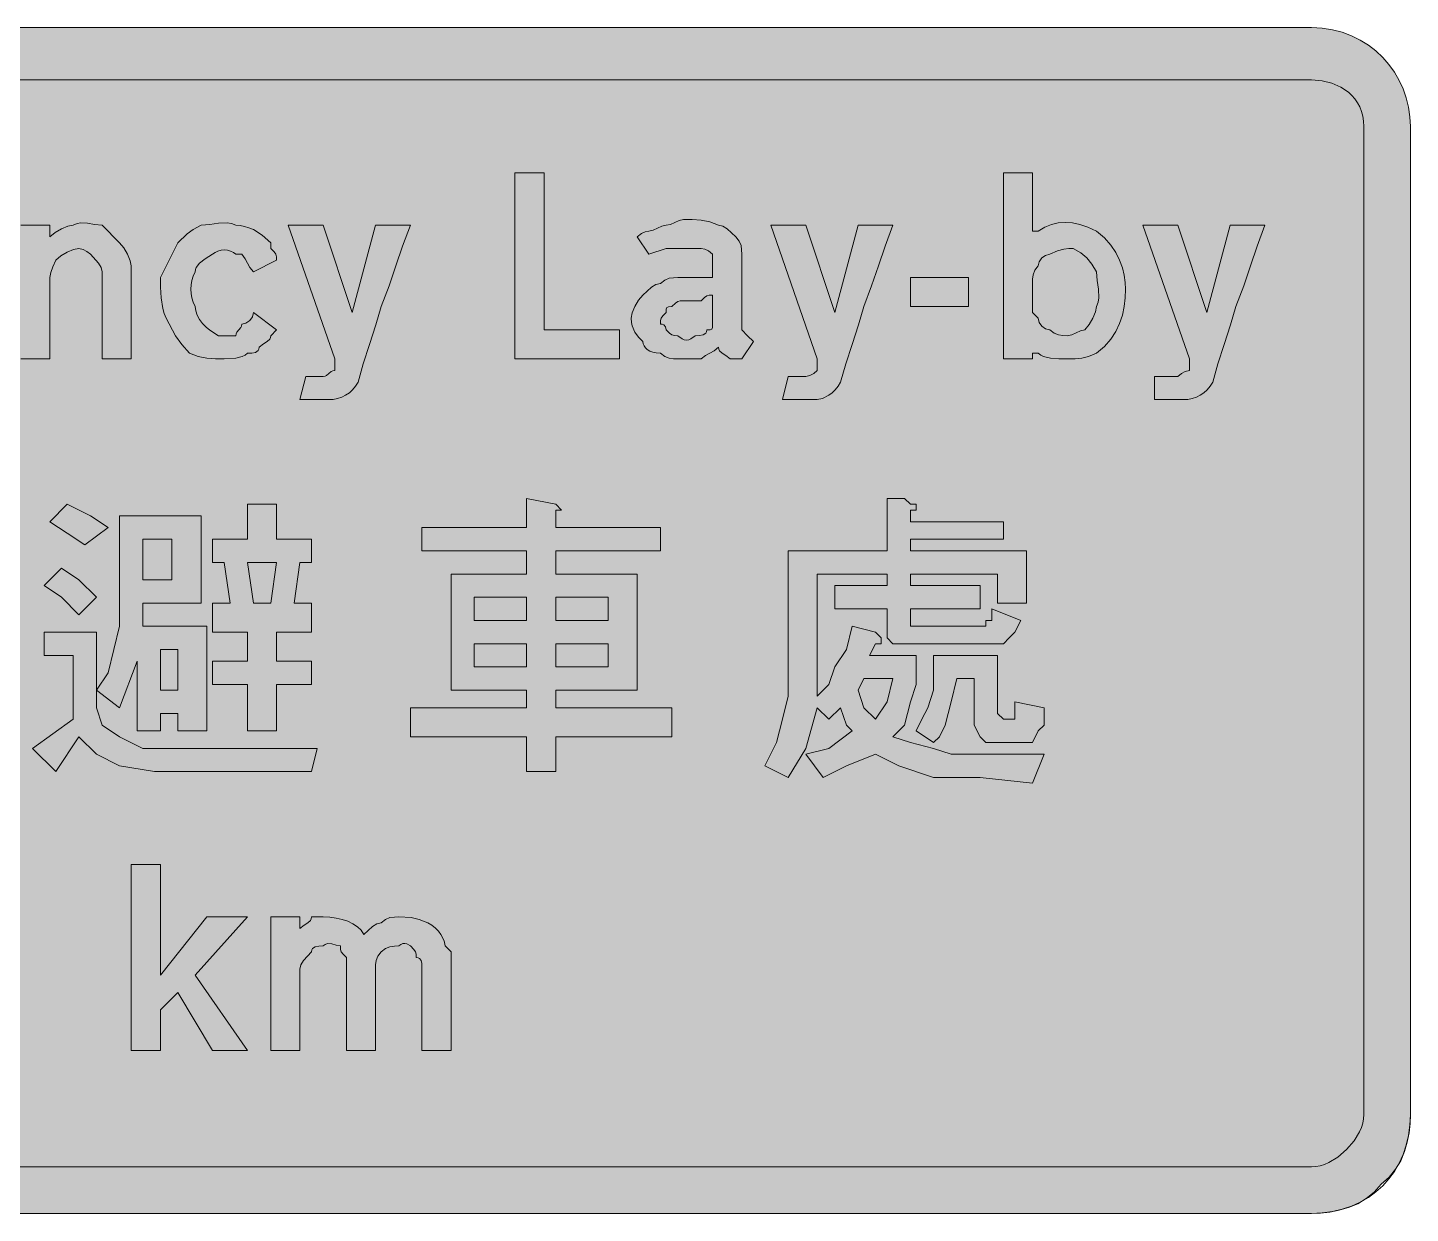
# Model space of a CAD drawing. Header units: metres. Extents: x 28 to 538, y 12 to 257.
# Drawn here: x 253 to 538.4, y 12.2 to 257 of the extents above; entities that cross this region are included whole.
import ezdxf

# ---------------------------------------------------------------- set-up
doc = ezdxf.new("R2010")
doc.units = ezdxf.units.M
for name, color, linetype, true_color in [('FILL_BLUE_0000FF', 7, 'Continuous', 0x0000ff), ('FILL_WHITE_FFFFFF', 7, 'Continuous', 0xffffff), ('STROKE_BLUE_0000FF', 7, 'Continuous', 0x0000ff)]:
    doc.layers.add(name, color=color, linetype=linetype, true_color=true_color)

msp = doc.modelspace()

# ---------------------------------------------------------------- hatches: boundary and pattern name
at = {"layer": 'FILL_BLUE_0000FF', "true_color": 0x0000ff}
h = msp.add_hatch(color=7, dxfattribs=at)
h.dxf.hatch_style = 1
h.paths.add_polyline_path([(520.14, 246.07), (522.17, 245.58), (524, 244.78), (525.6, 243.69), (526.3, 243.04), (526.91, 242.31), (527.45, 241.53), (527.91, 240.67), (528.27, 239.75), (528.53, 238.78), (528.69, 237.74), (528.75, 236.64), (528.75, 32.64), (528.69, 31.74), (528.52, 30.84), (528.24, 29.94), (527.85, 29.04), (526.73, 27.24), (525.15, 25.44), (523.35, 23.86), (521.55, 22.74), (520.65, 22.35), (519.75, 22.06), (518.85, 21.9), (517.95, 21.84), (48.75, 21.84), (47.85, 21.9), (46.95, 22.06), (46.05, 22.35), (45.15, 22.74), (43.35, 23.86), (41.55, 25.44), (39.98, 27.24), (38.85, 29.04), (38.46, 29.94), (38.18, 30.84), (38.01, 31.74), (37.95, 32.64), (37.95, 236.64), (37.97, 237.54), (38.1, 238.44), (38.46, 239.34), (39.15, 240.24), (39.36, 241.14), (39.9, 242.04), (41.55, 243.84), (42.45, 244.55), (43.35, 245.04), (44.25, 245.53), (45.15, 246.24), (48.75, 246.24), (517.95, 246.24), (520.14, 246.07)])
at = {"layer": 'FILL_WHITE_FFFFFF', "true_color": 0xffffff}
h = msp.add_hatch(color=7, dxfattribs=at)
h.dxf.hatch_style = 1
h.paths.add_polyline_path([(520.16, 256.93), (522.27, 256.61), (524.29, 256.08), (526.2, 255.37), (528, 254.48), (529.68, 253.43), (531.23, 252.23), (532.65, 250.89), (533.93, 249.42), (535.06, 247.84), (536.04, 246.16), (536.85, 244.38), (537.5, 242.53), (537.97, 240.62), (538.25, 238.65), (538.35, 236.64), (538.35, 32.64), (538.29, 30.79), (538.09, 28.87), (537.72, 26.92), (537.15, 24.99), (536.36, 23.11), (535.31, 21.33), (533.99, 19.7), (532.35, 18.24), (530.89, 16.6), (529.26, 15.28), (527.48, 14.23), (525.6, 13.44), (523.67, 12.87), (521.72, 12.5), (519.8, 12.3), (517.95, 12.24), (48.75, 12.24), (46.95, 12.26), (45.15, 12.39), (43.35, 12.75), (41.55, 13.44), (39.07, 14.36), (37.05, 15.39), (36.21, 15.98), (35.48, 16.65), (34.86, 17.39), (34.35, 18.24), (33.5, 18.75), (32.76, 19.36), (32.09, 20.1), (31.5, 20.94), (30.47, 22.96), (29.55, 25.44), (28.86, 27.24), (28.5, 29.04), (28.37, 30.84), (28.35, 32.64), (28.35, 236.64), (28.41, 238.49), (28.61, 240.41), (28.98, 242.36), (29.55, 244.29), (30.34, 246.17), (31.39, 247.95), (32.71, 249.58), (34.35, 251.04), (35.81, 252.68), (37.44, 254), (39.22, 255.05), (41.1, 255.84), (43.03, 256.41), (44.98, 256.78), (46.9, 256.98), (48.75, 257.04), (517.95, 257.04), (520.16, 256.93)])
h = msp.add_hatch(color=7, dxfattribs=at)
h.dxf.hatch_style = 1
h.paths.add_polyline_path([(353.55, 227.04), (359.55, 227.04), (359.55, 194.64), (375.15, 194.64), (375.15, 188.64), (353.55, 188.64), (353.55, 227.04)])
h = msp.add_hatch(color=7, dxfattribs=at)
h.dxf.hatch_style = 1
h.paths.add_polyline_path([(464.27, 216.39), (465.66, 216.73), (467.1, 216.84), (468.59, 216.73), (470.16, 216.39), (471.8, 215.83), (473.55, 215.04), (475.19, 213.64), (476.51, 212.15), (477.56, 210.61), (478.35, 209.04), (478.92, 207.47), (479.29, 205.93), (479.49, 204.44), (479.55, 203.04), (479.49, 201.24), (479.29, 199.46), (478.92, 197.7), (478.35, 195.99), (477.56, 194.33), (476.51, 192.75), (475.19, 191.24), (473.55, 189.84), (471.94, 189.15), (470.55, 188.79), (469.16, 188.66), (467.55, 188.64), (465.77, 188.66), (464.1, 188.79), (462.66, 189.15), (462.05, 189.44), (461.55, 189.84), (460.35, 189.84), (460.35, 188.64), (454.35, 188.64), (454.35, 227.04), (460.35, 227.04), (460.35, 215.04), (461.55, 215.04), (462.9, 215.83), (464.27, 216.39)])
h.paths.add_polyline_path([(469.35, 194.04), (470.25, 194.45), (471.15, 194.64), (472.03, 195.73), (472.8, 197.04), (473.34, 198.35), (473.55, 199.44), (473.89, 200.34), (474.06, 201.24), (474, 203.04), (473.72, 204.84), (473.55, 206.64), (472.63, 208.23), (471.6, 209.49), (470.34, 210.52), (468.75, 211.44), (467.83, 211.42), (466.8, 211.29), (465.54, 210.93), (463.95, 210.24), (463.07, 210.03), (462.3, 209.49), (461.76, 208.72), (461.55, 207.84), (460.86, 206.94), (460.5, 206.04), (460.37, 205.14), (460.35, 204.24), (460.35, 200.64), (460.35, 198.24), (461.55, 197.04), (461.76, 196.16), (462.3, 195.39), (463.07, 194.85), (463.95, 194.64), (464.85, 193.95), (465.75, 193.59), (466.65, 193.46), (467.55, 193.44), (468.45, 193.63), (469.35, 194.04)], flags=16)
h = msp.add_hatch(color=7, dxfattribs=at)
h.dxf.hatch_style = 1
h.paths.add_polyline_path([(379.63, 214.53), (380.4, 214.89), (381.15, 215.04), (382.05, 215.23), (382.95, 215.64), (383.85, 216.05), (384.75, 216.24), (385.65, 216.43), (386.55, 216.84), (387.45, 217.25), (388.35, 217.44), (390.15, 217.42), (391.95, 217.29), (393.75, 216.93), (395.55, 216.24), (396.45, 216.03), (397.35, 215.49), (399.15, 213.84), (399.84, 212.94), (400.2, 212.04), (400.33, 211.14), (400.35, 210.24), (400.35, 204.24), (400.35, 195.84), (400.35, 194.64), (401.55, 193.44), (402.75, 192.24), (400.35, 188.64), (397.95, 188.64), (397.07, 189.35), (396.3, 189.84), (395.76, 190.33), (395.6, 190.64), (395.55, 191.04), (394.65, 190.33), (393.75, 189.84), (392.85, 189.35), (391.95, 188.64), (387.15, 188.64), (386.25, 188.66), (385.35, 188.79), (384.45, 189.15), (383.55, 189.84), (382.71, 189.89), (381.98, 190.05), (381.36, 190.28), (380.85, 190.59), (380.46, 190.95), (380.18, 191.36), (380.01, 191.79), (379.95, 192.24), (379.07, 193.16), (378.3, 194.19), (377.76, 195.45), (377.6, 196.19), (377.55, 197.04), (377.76, 198.13), (378.3, 199.44), (379.07, 200.75), (379.95, 201.84), (381.75, 203.49), (382.65, 204.03), (383.55, 204.24), (384.45, 204.93), (385.35, 205.29), (386.25, 205.42), (387.15, 205.44), (390.75, 205.44), (394.35, 205.44), (394.35, 207.84), (394.35, 209.04), (394.35, 210.24), (393.47, 210.93), (392.7, 211.29), (391.95, 211.44), (387.15, 211.44), (385.95, 211.44), (384.75, 211.44), (381.15, 210.24), (378.75, 213.84), (379.63, 214.53)])
h.paths.add_polyline_path([(388.5, 192.6), (388.95, 192.54), (389.4, 192.6), (389.85, 192.76), (390.75, 193.44), (391.63, 193.46), (392.4, 193.59), (392.94, 193.95), (393.1, 194.24), (393.15, 194.64), (393.84, 194.66), (394.2, 194.79), (394.33, 195.15), (394.35, 195.84), (394.35, 197.04), (394.35, 201.84), (393.64, 201.82), (393.15, 201.69), (392.66, 201.33), (391.95, 200.64), (388.35, 200.64), (387.64, 200.62), (387.15, 200.49), (386.66, 200.13), (385.95, 199.44), (385.26, 199.42), (384.9, 199.29), (384.77, 198.93), (384.75, 198.24), (384.06, 197.53), (383.7, 197.04), (383.57, 196.55), (383.55, 195.84), (383.95, 195.79), (384.24, 195.65), (384.6, 195.24), (384.75, 194.64), (385.46, 193.95), (385.95, 193.59), (386.44, 193.46), (387.15, 193.44), (388.05, 192.76), (388.5, 192.6)], flags=16)
h = msp.add_hatch(color=7, dxfattribs=at)
h.dxf.hatch_style = 1
h.paths.add_polyline_path([(262.46, 211.23), (261.15, 210.69), (259.84, 209.92), (258.75, 209.04), (258.15, 207.69), (257.74, 206.51), (257.55, 205.44), (257.55, 188.64), (251.55, 188.64), (251.55, 216.24), (257.55, 216.24), (257.55, 213.84), (258.64, 214.72), (259.95, 215.49), (261.26, 216.03), (262.35, 216.24), (263.2, 216.58), (263.96, 216.75), (265.35, 216.69), (266.74, 216.41), (268.35, 216.24), (271.95, 212.64), (272.83, 211.55), (273.6, 210.24), (274.14, 208.93), (274.35, 207.84), (274.35, 188.64), (268.35, 188.64), (268.35, 206.64), (268.14, 207.54), (267.6, 208.44), (265.95, 210.24), (265.2, 210.84), (264.43, 211.25), (263.55, 211.44), (262.46, 211.23)])
h = msp.add_hatch(color=7, dxfattribs=at)
h.dxf.hatch_style = 1
h.paths.add_polyline_path([(295.95, 193.44), (296, 193.84), (296.14, 194.15), (296.55, 194.64), (296.96, 195.13), (297.1, 195.44), (297.15, 195.84), (298.03, 196.05), (298.8, 196.59), (299.34, 197.36), (299.55, 198.24), (304.35, 194.64), (303.15, 193.44), (303.1, 193.04), (302.94, 192.73), (302.4, 192.24), (301.63, 191.75), (300.75, 191.04), (300.7, 190.64), (300.54, 190.35), (300, 189.99), (299.23, 189.86), (298.35, 189.84), (297.85, 189.44), (297.26, 189.15), (295.95, 188.79), (293.55, 188.64), (291.75, 188.66), (289.95, 188.79), (288.15, 189.15), (286.35, 189.84), (284.76, 191.64), (283.5, 193.44), (281.55, 197.04), (281.15, 197.99), (280.86, 199.03), (280.5, 201.24), (280.37, 203.45), (280.35, 205.44), (283.95, 212.64), (285.9, 214.44), (287.16, 215.34), (288.75, 216.24), (290.55, 216.41), (292.35, 216.69), (294.15, 216.75), (295.05, 216.58), (295.95, 216.24), (296.85, 216.18), (297.75, 216.01), (298.65, 215.73), (299.55, 215.34), (301.35, 214.21), (303.15, 212.64), (303.15, 211.44), (303.84, 210.73), (304.2, 210.24), (304.33, 209.75), (304.35, 209.04), (299.55, 206.64), (298.84, 207.54), (298.35, 208.44), (297.86, 209.34), (297.15, 210.24), (295.95, 210.24), (295.45, 210.63), (294.86, 210.91), (294.22, 211.08), (293.55, 211.14), (292.88, 211.08), (292.24, 210.91), (291.65, 210.63), (291.15, 210.24), (289.58, 209.34), (288.45, 208.44), (287.78, 207.54), (287.61, 207.09), (287.55, 206.64), (287.16, 205.74), (286.88, 204.84), (286.71, 203.94), (286.65, 203.04), (286.71, 202.14), (286.88, 201.24), (287.16, 200.34), (287.55, 199.44), (287.66, 198.54), (287.96, 197.66), (288.44, 196.8), (289.05, 195.99), (289.78, 195.23), (290.59, 194.55), (292.35, 193.44), (295.95, 193.44)])
h = msp.add_hatch(color=7, dxfattribs=at)
h.dxf.hatch_style = 1
h.paths.add_polyline_path([(316.35, 188.64), (306.75, 216.24), (313.95, 216.24), (319.95, 198.24), (324.75, 216.24), (331.95, 216.24), (330.34, 211.93), (328.95, 207.84), (327.56, 203.75), (325.95, 199.44), (324.86, 195.65), (323.55, 191.64), (322.24, 187.63), (321.15, 183.84), (320.65, 183), (320.04, 182.26), (319.36, 181.65), (318.6, 181.14), (317.79, 180.75), (316.93, 180.46), (316.05, 180.3), (315.15, 180.24), (312.75, 180.24), (309.15, 180.24), (310.35, 185.04), (313.95, 185.04), (314.35, 185.09), (314.66, 185.23), (315.15, 185.64), (315.64, 186.05), (315.95, 186.19), (316.35, 186.24), (316.35, 188.64)])
h = msp.add_hatch(color=7, dxfattribs=at)
h.dxf.hatch_style = 1
h.paths.add_polyline_path([(415.95, 188.64), (406.35, 216.24), (413.55, 216.24), (419.55, 198.24), (424.35, 216.24), (431.55, 216.24), (429.94, 211.93), (428.55, 207.84), (427.16, 203.75), (425.55, 199.44), (424.46, 195.65), (423.15, 191.64), (421.84, 187.63), (420.75, 183.84), (420.25, 183), (419.66, 182.26), (419.02, 181.65), (418.35, 181.14), (417.04, 180.46), (415.95, 180.24), (412.35, 180.24), (408.75, 180.24), (409.95, 185.04), (413.55, 185.04), (414.43, 185.23), (415.2, 185.64), (415.95, 186.24), (415.95, 188.64)])
h = msp.add_hatch(color=7, dxfattribs=at)
h.dxf.hatch_style = 1
h.paths.add_polyline_path([(492.75, 188.64), (483.15, 216.24), (490.35, 216.24), (496.35, 198.24), (501.15, 216.24), (508.35, 216.24), (506.74, 211.93), (505.35, 207.84), (503.96, 203.75), (502.35, 199.44), (501.26, 195.65), (499.95, 191.64), (498.64, 187.63), (497.55, 183.84), (497.05, 183), (496.44, 182.26), (495.76, 181.65), (495, 181.14), (494.19, 180.75), (493.33, 180.46), (492.45, 180.3), (491.55, 180.24), (489.15, 180.24), (485.55, 180.24), (485.55, 185.04), (490.35, 185.04), (491.1, 185.64), (491.87, 186.05), (492.75, 186.24), (492.75, 188.64)])
h = msp.add_hatch(color=7, dxfattribs=at)
h.dxf.hatch_style = 1
h.paths.add_polyline_path([(447.15, 205.44), (447.15, 199.44), (435.15, 199.44), (435.15, 205.44), (447.15, 205.44)])
h = msp.add_hatch(color=7, dxfattribs=at)
h.dxf.hatch_style = 1
h.paths.add_polyline_path([(361.95, 157.44), (361.95, 156.24), (361.95, 153.84), (383.55, 153.84), (383.55, 149.04), (361.95, 149.04), (361.95, 144.24), (378.75, 144.24), (378.75, 120.24), (361.95, 120.24), (361.95, 116.64), (385.95, 116.64), (385.95, 110.64), (361.95, 110.64), (361.95, 103.44), (355.95, 103.44), (355.95, 110.64), (331.95, 110.64), (331.95, 116.64), (355.95, 116.64), (355.95, 120.24), (340.35, 120.24), (340.35, 144.24), (355.95, 144.24), (355.95, 149.04), (334.35, 149.04), (334.35, 153.84), (355.95, 153.84), (355.95, 159.84), (361.95, 158.64), (363.15, 157.44), (361.95, 157.44)])
h.paths.add_polyline_path([(355.95, 134.64), (355.95, 139.44), (345.15, 139.44), (345.15, 134.64), (355.95, 134.64)], flags=16)
h.paths.add_polyline_path([(345.15, 125.04), (355.95, 125.04), (355.95, 129.84), (345.15, 129.84), (345.15, 125.04)], flags=16)
h.paths.add_polyline_path([(361.95, 139.44), (361.95, 134.64), (372.75, 134.64), (372.75, 139.44), (361.95, 139.44)], flags=16)
h.paths.add_polyline_path([(372.75, 129.84), (361.95, 129.84), (361.95, 125.04), (372.75, 125.04), (372.75, 129.84)], flags=16)
h = msp.add_hatch(color=7, dxfattribs=at)
h.dxf.hatch_style = 1
h.paths.add_polyline_path([(433.95, 159.84), (435.15, 158.64), (436.35, 158.64), (436.35, 157.44), (435.15, 157.44), (435.15, 155.04), (454.35, 155.04), (454.35, 151.44), (435.15, 151.44), (435.15, 149.04), (459.15, 149.04), (459.15, 138.24), (453.15, 138.24), (453.15, 144.24), (435.15, 144.24), (435.15, 141.84), (449.55, 141.84), (449.55, 137.04), (435.15, 137.04), (435.15, 135.84), (435.15, 133.44), (437.55, 133.44), (448.35, 133.44), (450.75, 133.44), (450.75, 134.64), (451.95, 134.64), (451.95, 137.04), (457.95, 134.64), (456.75, 132.24), (455.55, 131.04), (454.35, 129.84), (451.95, 129.84), (433.95, 129.84), (431.55, 129.84), (430.35, 131.04), (430.35, 132.24), (430.35, 133.44), (430.35, 137.04), (419.55, 137.04), (419.55, 141.84), (430.35, 141.84), (430.35, 144.24), (415.95, 144.24), (415.95, 126.24), (415.95, 119.04), (418.35, 121.44), (419.55, 125.04), (421.95, 128.64), (423.15, 133.44), (427.95, 132.24), (429.15, 131.04), (429.15, 129.84), (427.95, 129.84), (426.75, 127.44), (436.35, 127.44), (436.35, 121.44), (435.15, 117.84), (433.95, 113.04), (431.55, 110.64), (435.15, 109.44), (439.95, 108.24), (443.55, 107.04), (448.35, 107.04), (462.75, 107.04), (460.35, 101.04), (449.55, 102.24), (439.95, 102.24), (432.75, 104.64), (427.95, 107.04), (421.95, 104.64), (417.15, 102.24), (413.55, 107.04), (418.35, 108.24), (423.15, 111.84), (421.95, 113.04), (420.75, 116.64), (418.35, 114.24), (415.95, 116.64), (413.55, 108.24), (409.95, 102.24), (405.15, 104.64), (407.55, 109.44), (408.75, 114.24), (409.95, 119.04), (409.95, 123.84), (409.95, 149.04), (430.35, 149.04), (430.35, 159.84), (433.95, 159.84)])
h.paths.add_polyline_path([(425.55, 116.64), (427.95, 114.24), (430.35, 117.84), (431.55, 122.64), (425.55, 122.64), (424.35, 120.24), (425.55, 116.64)], flags=16)
h = msp.add_hatch(color=7, dxfattribs=at)
h.dxf.hatch_style = 1
h.paths.add_polyline_path([(265.95, 156.24), (269.55, 153.84), (264.75, 150.24), (261.15, 152.64), (257.55, 155.04), (261.15, 158.64), (265.95, 156.24)])
h = msp.add_hatch(color=7, dxfattribs=at)
h.dxf.hatch_style = 1
h.paths.add_polyline_path([(304.35, 158.64), (304.35, 157.44), (304.35, 156.24), (304.35, 151.44), (311.55, 151.44), (311.55, 146.64), (309.15, 146.64), (307.95, 138.24), (311.55, 138.24), (311.55, 132.24), (304.35, 132.24), (304.35, 126.24), (311.55, 126.24), (311.55, 121.44), (304.35, 121.44), (304.35, 111.84), (298.35, 111.84), (298.35, 121.44), (291.15, 121.44), (291.15, 126.24), (298.35, 126.24), (298.35, 132.24), (291.15, 132.24), (291.15, 138.24), (294.75, 138.24), (293.55, 146.64), (291.15, 146.64), (291.15, 151.44), (298.35, 151.44), (298.35, 158.64), (303.15, 158.64), (304.35, 158.64)])
h.paths.add_polyline_path([(304.35, 146.64), (298.35, 146.64), (299.55, 138.24), (303.15, 138.24), (304.35, 146.64)], flags=16)
h = msp.add_hatch(color=7, dxfattribs=at)
h.dxf.hatch_style = 1
h.paths.add_polyline_path([(276.75, 133.44), (289.95, 133.44), (289.95, 111.84), (283.95, 111.84), (283.95, 115.44), (280.35, 115.44), (280.35, 111.84), (275.55, 111.84), (275.55, 126.24), (271.95, 116.64), (267.15, 120.24), (269.55, 123.84), (270.75, 128.64), (271.95, 133.44), (271.95, 139.44), (271.95, 156.24), (288.75, 156.24), (288.75, 138.24), (276.75, 138.24), (276.75, 133.44)])
h.paths.add_polyline_path([(280.35, 128.64), (280.35, 120.24), (283.95, 120.24), (283.95, 128.64), (280.35, 128.64)], flags=16)
h.paths.add_polyline_path([(282.75, 151.44), (276.75, 151.44), (276.75, 143.04), (282.75, 143.04), (282.75, 151.44)], flags=16)
h = msp.add_hatch(color=7, dxfattribs=at)
h.dxf.hatch_style = 1
h.paths.add_polyline_path([(263.55, 143.04), (267.15, 139.44), (263.55, 135.84), (259.95, 139.44), (256.35, 141.84), (259.95, 145.44), (263.55, 143.04)])
h = msp.add_hatch(color=7, dxfattribs=at)
h.dxf.hatch_style = 1
h.paths.add_polyline_path([(267.15, 132.24), (267.15, 116.64), (268.35, 113.04), (271.95, 110.64), (276.75, 108.24), (282.75, 108.24), (312.75, 108.24), (311.55, 103.44), (287.55, 103.44), (279.15, 103.44), (271.95, 104.64), (267.15, 107.04), (263.55, 110.64), (258.75, 103.44), (253.95, 108.24), (262.35, 114.24), (262.35, 127.44), (256.35, 127.44), (256.35, 132.24), (267.15, 132.24)])
h = msp.add_hatch(color=7, dxfattribs=at)
h.dxf.hatch_style = 1
h.paths.add_polyline_path([(453.15, 127.44), (453.15, 116.64), (453.15, 115.44), (454.35, 114.24), (455.55, 114.24), (456.75, 114.24), (456.75, 117.84), (462.75, 116.64), (462.75, 113.04), (461.55, 111.84), (460.35, 109.44), (457.95, 109.44), (453.15, 109.44), (450.75, 109.44), (449.55, 110.64), (448.35, 113.04), (448.35, 114.24), (448.35, 122.64), (444.75, 122.64), (443.55, 117.84), (442.35, 113.04), (441.15, 110.64), (439.95, 109.44), (436.35, 111.84), (437.55, 114.24), (438.75, 116.64), (439.95, 120.24), (439.95, 123.84), (439.95, 127.44), (453.15, 127.44)])
h = msp.add_hatch(color=7, dxfattribs=at)
h.dxf.hatch_style = 1
h.paths.add_polyline_path([(289.95, 73.44), (298.35, 73.44), (287.55, 61.44), (298.35, 45.84), (291.15, 45.84), (283.95, 57.84), (280.35, 54.24), (280.35, 45.84), (274.35, 45.84), (274.35, 84.24), (280.35, 84.24), (280.35, 61.44), (289.95, 73.44)])
h = msp.add_hatch(color=7, dxfattribs=at)
h.dxf.hatch_style = 1
h.paths.add_polyline_path([(309.15, 71.04), (310.03, 71.75), (310.8, 72.24), (311.34, 72.73), (311.5, 73.04), (311.55, 73.44), (313.95, 73.44), (315.3, 73.38), (316.61, 73.21), (317.87, 72.93), (319.05, 72.54), (320.11, 72.03), (321.04, 71.41), (321.79, 70.68), (322.35, 69.84), (324.15, 71.49), (325.05, 72.03), (325.95, 72.24), (326.85, 72.93), (327.75, 73.29), (328.65, 73.42), (329.55, 73.44), (332.1, 73.29), (333.77, 72.93), (335.55, 72.24), (336.39, 71.74), (337.13, 71.15), (337.74, 70.51), (338.25, 69.84), (338.93, 68.53), (339.15, 67.44), (340.35, 66.24), (340.35, 65.04), (340.35, 45.84), (334.35, 45.84), (334.35, 63.84), (334.2, 64.44), (333.84, 64.85), (333.55, 64.99), (333.15, 65.04), (333.13, 65.75), (333, 66.24), (332.64, 66.73), (331.95, 67.44), (331.2, 67.89), (330.84, 67.97), (330.43, 67.95), (330, 67.78), (329.55, 67.44), (328.65, 67.42), (327.75, 67.29), (326.85, 66.93), (325.95, 66.24), (325.26, 65.34), (324.9, 64.44), (324.77, 63.54), (324.75, 62.64), (324.75, 45.84), (318.75, 45.84), (318.75, 63.84), (318.75, 65.04), (318.06, 65.75), (317.7, 66.24), (317.57, 66.73), (317.55, 67.44), (316.65, 67.61), (315.75, 67.89), (314.85, 67.95), (314.4, 67.78), (313.95, 67.44), (313.07, 67.42), (312.3, 67.29), (311.76, 66.93), (311.6, 66.64), (311.55, 66.24), (309.9, 64.44), (309.36, 63.54), (309.15, 62.64), (309.15, 45.84), (303.15, 45.84), (303.15, 73.44), (309.15, 73.44), (309.15, 71.04)])

# ---------------------------------------------------------------- linework, layer by layer
at = {"layer": 'FILL_BLUE_0000FF', "lineweight": 0, "true_color": 0x0000ff}
msp.add_lwpolyline([(48.75, 246.24), (517.95, 246.24), (520.14, 246.07), (522.17, 245.58), (524, 244.78), (525.6, 243.69), (526.3, 243.04), (526.91, 242.31), (527.45, 241.53), (527.91, 240.67), (528.27, 239.75), (528.53, 238.78), (528.69, 237.74), (528.75, 236.64), (528.75, 32.64), (528.69, 31.74), (528.52, 30.84), (528.24, 29.94), (527.85, 29.04), (526.73, 27.24), (525.15, 25.44), (523.35, 23.86), (521.55, 22.74), (520.65, 22.35), (519.75, 22.06), (518.85, 21.9), (517.95, 21.84), (48.75, 21.84)], dxfattribs=at)
at = {"layer": 'FILL_WHITE_FFFFFF', "lineweight": 0, "true_color": 0xffffff}
for points in [[(48.75, 257.04), (517.95, 257.04), (520.16, 256.93), (522.27, 256.61), (524.29, 256.08), (526.2, 255.37), (528, 254.48), (529.68, 253.43), (531.23, 252.23), (532.65, 250.89), (533.93, 249.42), (535.06, 247.84), (536.04, 246.16), (536.85, 244.38), (537.5, 242.53), (537.97, 240.62), (538.25, 238.65), (538.35, 236.64), (538.35, 32.64), (538.29, 30.79), (538.09, 28.87), (537.72, 26.92), (537.15, 24.99), (536.36, 23.11), (535.31, 21.33), (533.99, 19.7), (532.35, 18.24), (530.89, 16.6), (529.26, 15.28), (527.48, 14.23), (525.6, 13.44), (523.67, 12.87), (521.72, 12.5), (519.8, 12.3), (517.95, 12.24), (48.75, 12.24)], [(251.55, 216.24), (257.55, 216.24), (257.55, 213.84), (258.64, 214.72), (259.95, 215.49), (261.26, 216.03), (262.35, 216.24), (263.2, 216.58), (263.96, 216.75), (265.35, 216.69), (266.74, 216.41), (268.35, 216.24), (271.95, 212.64), (272.83, 211.55), (273.6, 210.24), (274.14, 208.93), (274.35, 207.84), (274.35, 188.64), (268.35, 188.64), (268.35, 206.64), (268.14, 207.54), (267.6, 208.44), (265.95, 210.24), (265.2, 210.84), (264.43, 211.25), (263.55, 211.44), (262.46, 211.23), (261.15, 210.69), (259.84, 209.92), (258.75, 209.04), (258.15, 207.69), (257.74, 206.51), (257.55, 205.44), (257.55, 188.64), (251.55, 188.64)]]:
    msp.add_lwpolyline(points, dxfattribs=at)
for points in [[(353.55, 227.04), (359.55, 227.04), (359.55, 194.64), (375.15, 194.64), (375.15, 188.64), (353.55, 188.64)], [(464.27, 216.39), (465.66, 216.73), (467.1, 216.84), (468.59, 216.73), (470.16, 216.39), (471.8, 215.83), (473.55, 215.04), (475.19, 213.64), (476.51, 212.15), (477.56, 210.61), (478.35, 209.04), (478.92, 207.47), (479.29, 205.93), (479.49, 204.44), (479.55, 203.04), (479.49, 201.24), (479.29, 199.46), (478.92, 197.7), (478.35, 195.99), (477.56, 194.33), (476.51, 192.75), (475.19, 191.24), (473.55, 189.84), (471.94, 189.15), (470.55, 188.79), (469.16, 188.66), (467.55, 188.64), (465.77, 188.66), (464.1, 188.79), (462.66, 189.15), (462.05, 189.44), (461.55, 189.84), (460.35, 189.84), (460.35, 188.64), (454.35, 188.64), (454.35, 227.04), (460.35, 227.04), (460.35, 215.04), (461.55, 215.04), (462.9, 215.83)], [(379.63, 214.53), (380.4, 214.89), (381.15, 215.04), (382.05, 215.23), (382.95, 215.64), (383.85, 216.05), (384.75, 216.24), (385.65, 216.43), (386.55, 216.84), (387.45, 217.25), (388.35, 217.44), (390.15, 217.42), (391.95, 217.29), (393.75, 216.93), (395.55, 216.24), (396.45, 216.03), (397.35, 215.49), (399.15, 213.84), (399.84, 212.94), (400.2, 212.04), (400.33, 211.14), (400.35, 210.24), (400.35, 204.24), (400.35, 195.84), (400.35, 194.64), (401.55, 193.44), (402.75, 192.24), (400.35, 188.64), (397.95, 188.64), (397.07, 189.35), (396.3, 189.84), (395.76, 190.33), (395.6, 190.64), (395.55, 191.04), (394.65, 190.33), (393.75, 189.84), (392.85, 189.35), (391.95, 188.64), (387.15, 188.64), (386.25, 188.66), (385.35, 188.79), (384.45, 189.15), (383.55, 189.84), (382.71, 189.89), (381.98, 190.05), (381.36, 190.28), (380.85, 190.59), (380.46, 190.95), (380.18, 191.36), (380.01, 191.79), (379.95, 192.24), (379.07, 193.16), (378.3, 194.19), (377.76, 195.45), (377.6, 196.19), (377.55, 197.04), (377.76, 198.13), (378.3, 199.44), (379.07, 200.75), (379.95, 201.84), (381.75, 203.49), (382.65, 204.03), (383.55, 204.24), (384.45, 204.93), (385.35, 205.29), (386.25, 205.42), (387.15, 205.44), (390.75, 205.44), (394.35, 205.44), (394.35, 207.84), (394.35, 209.04), (394.35, 210.24), (393.47, 210.93), (392.7, 211.29), (391.95, 211.44), (387.15, 211.44), (385.95, 211.44), (384.75, 211.44), (381.15, 210.24), (378.75, 213.84)], [(295.95, 193.44), (296, 193.84), (296.14, 194.15), (296.55, 194.64), (296.96, 195.13), (297.1, 195.44), (297.15, 195.84), (298.03, 196.05), (298.8, 196.59), (299.34, 197.36), (299.55, 198.24), (304.35, 194.64), (303.15, 193.44), (303.1, 193.04), (302.94, 192.73), (302.4, 192.24), (301.63, 191.75), (300.75, 191.04), (300.7, 190.64), (300.54, 190.35), (300, 189.99), (299.23, 189.86), (298.35, 189.84), (297.85, 189.44), (297.26, 189.15), (295.95, 188.79), (293.55, 188.64), (291.75, 188.66), (289.95, 188.79), (288.15, 189.15), (286.35, 189.84), (284.76, 191.64), (283.5, 193.44), (281.55, 197.04), (281.15, 197.99), (280.86, 199.03), (280.5, 201.24), (280.37, 203.45), (280.35, 205.44), (283.95, 212.64), (285.9, 214.44), (287.16, 215.34), (288.75, 216.24), (290.55, 216.41), (292.35, 216.69), (294.15, 216.75), (295.05, 216.58), (295.95, 216.24), (296.85, 216.18), (297.75, 216.01), (298.65, 215.73), (299.55, 215.34), (301.35, 214.21), (303.15, 212.64), (303.15, 211.44), (303.84, 210.73), (304.2, 210.24), (304.33, 209.75), (304.35, 209.04), (299.55, 206.64), (298.84, 207.54), (298.35, 208.44), (297.86, 209.34), (297.15, 210.24), (295.95, 210.24), (295.45, 210.63), (294.86, 210.91), (294.22, 211.08), (293.55, 211.14), (292.88, 211.08), (292.24, 210.91), (291.65, 210.63), (291.15, 210.24), (289.58, 209.34), (288.45, 208.44), (287.78, 207.54), (287.61, 207.09), (287.55, 206.64), (287.16, 205.74), (286.88, 204.84), (286.71, 203.94), (286.65, 203.04), (286.71, 202.14), (286.88, 201.24), (287.16, 200.34), (287.55, 199.44), (287.66, 198.54), (287.96, 197.66), (288.44, 196.8), (289.05, 195.99), (289.78, 195.23), (290.59, 194.55), (292.35, 193.44)], [(316.35, 188.64), (306.75, 216.24), (313.95, 216.24), (319.95, 198.24), (324.75, 216.24), (331.95, 216.24), (330.34, 211.93), (328.95, 207.84), (327.56, 203.75), (325.95, 199.44), (324.86, 195.65), (323.55, 191.64), (322.24, 187.63), (321.15, 183.84), (320.65, 183), (320.04, 182.26), (319.36, 181.65), (318.6, 181.14), (317.79, 180.75), (316.93, 180.46), (316.05, 180.3), (315.15, 180.24), (312.75, 180.24), (309.15, 180.24), (310.35, 185.04), (313.95, 185.04), (314.35, 185.09), (314.66, 185.23), (315.15, 185.64), (315.64, 186.05), (315.95, 186.19), (316.35, 186.24)], [(415.95, 188.64), (406.35, 216.24), (413.55, 216.24), (419.55, 198.24), (424.35, 216.24), (431.55, 216.24), (429.94, 211.93), (428.55, 207.84), (427.16, 203.75), (425.55, 199.44), (424.46, 195.65), (423.15, 191.64), (421.84, 187.63), (420.75, 183.84), (420.25, 183), (419.66, 182.26), (419.02, 181.65), (418.35, 181.14), (417.04, 180.46), (415.95, 180.24), (412.35, 180.24), (408.75, 180.24), (409.95, 185.04), (413.55, 185.04), (414.43, 185.23), (415.2, 185.64), (415.95, 186.24)], [(492.75, 188.64), (483.15, 216.24), (490.35, 216.24), (496.35, 198.24), (501.15, 216.24), (508.35, 216.24), (506.74, 211.93), (505.35, 207.84), (503.96, 203.75), (502.35, 199.44), (501.26, 195.65), (499.95, 191.64), (498.64, 187.63), (497.55, 183.84), (497.05, 183), (496.44, 182.26), (495.76, 181.65), (495, 181.14), (494.19, 180.75), (493.33, 180.46), (492.45, 180.3), (491.55, 180.24), (489.15, 180.24), (485.55, 180.24), (485.55, 185.04), (490.35, 185.04), (491.1, 185.64), (491.87, 186.05), (492.75, 186.24)], [(469.35, 194.04), (470.25, 194.45), (471.15, 194.64), (472.03, 195.73), (472.8, 197.04), (473.34, 198.35), (473.55, 199.44), (473.89, 200.34), (474.06, 201.24), (474, 203.04), (473.72, 204.84), (473.55, 206.64), (472.63, 208.23), (471.6, 209.49), (470.34, 210.52), (468.75, 211.44), (467.83, 211.42), (466.8, 211.29), (465.54, 210.93), (463.95, 210.24), (463.07, 210.03), (462.3, 209.49), (461.76, 208.72), (461.55, 207.84), (460.86, 206.94), (460.5, 206.04), (460.37, 205.14), (460.35, 204.24), (460.35, 200.64), (460.35, 198.24), (461.55, 197.04), (461.76, 196.16), (462.3, 195.39), (463.07, 194.85), (463.95, 194.64), (464.85, 193.95), (465.75, 193.59), (466.65, 193.46), (467.55, 193.44), (468.45, 193.63)], [(447.15, 205.44), (447.15, 199.44), (435.15, 199.44), (435.15, 205.44)], [(388.5, 192.6), (388.95, 192.54), (389.4, 192.6), (389.85, 192.76), (390.75, 193.44), (391.63, 193.46), (392.4, 193.59), (392.94, 193.95), (393.1, 194.24), (393.15, 194.64), (393.84, 194.66), (394.2, 194.79), (394.33, 195.15), (394.35, 195.84), (394.35, 197.04), (394.35, 201.84), (393.64, 201.82), (393.15, 201.69), (392.66, 201.33), (391.95, 200.64), (388.35, 200.64), (387.64, 200.62), (387.15, 200.49), (386.66, 200.13), (385.95, 199.44), (385.26, 199.42), (384.9, 199.29), (384.77, 198.93), (384.75, 198.24), (384.06, 197.53), (383.7, 197.04), (383.57, 196.55), (383.55, 195.84), (383.95, 195.79), (384.24, 195.65), (384.6, 195.24), (384.75, 194.64), (385.46, 193.95), (385.95, 193.59), (386.44, 193.46), (387.15, 193.44), (388.05, 192.76)], [(361.95, 157.44), (361.95, 156.24), (361.95, 153.84), (383.55, 153.84), (383.55, 149.04), (361.95, 149.04), (361.95, 144.24), (378.75, 144.24), (378.75, 120.24), (361.95, 120.24), (361.95, 116.64), (385.95, 116.64), (385.95, 110.64), (361.95, 110.64), (361.95, 103.44), (355.95, 103.44), (355.95, 110.64), (331.95, 110.64), (331.95, 116.64), (355.95, 116.64), (355.95, 120.24), (340.35, 120.24), (340.35, 144.24), (355.95, 144.24), (355.95, 149.04), (334.35, 149.04), (334.35, 153.84), (355.95, 153.84), (355.95, 159.84), (361.95, 158.64), (363.15, 157.44)], [(433.95, 159.84), (435.15, 158.64), (436.35, 158.64), (436.35, 157.44), (435.15, 157.44), (435.15, 155.04), (454.35, 155.04), (454.35, 151.44), (435.15, 151.44), (435.15, 149.04), (459.15, 149.04), (459.15, 138.24), (453.15, 138.24), (453.15, 144.24), (435.15, 144.24), (435.15, 141.84), (449.55, 141.84), (449.55, 137.04), (435.15, 137.04), (435.15, 135.84), (435.15, 133.44), (437.55, 133.44), (448.35, 133.44), (450.75, 133.44), (450.75, 134.64), (451.95, 134.64), (451.95, 137.04), (457.95, 134.64), (456.75, 132.24), (455.55, 131.04), (454.35, 129.84), (451.95, 129.84), (433.95, 129.84), (431.55, 129.84), (430.35, 131.04), (430.35, 132.24), (430.35, 133.44), (430.35, 137.04), (419.55, 137.04), (419.55, 141.84), (430.35, 141.84), (430.35, 144.24), (415.95, 144.24), (415.95, 126.24), (415.95, 119.04), (418.35, 121.44), (419.55, 125.04), (421.95, 128.64), (423.15, 133.44), (427.95, 132.24), (429.15, 131.04), (429.15, 129.84), (427.95, 129.84), (426.75, 127.44), (436.35, 127.44), (436.35, 121.44), (435.15, 117.84), (433.95, 113.04), (431.55, 110.64), (435.15, 109.44), (439.95, 108.24), (443.55, 107.04), (448.35, 107.04), (462.75, 107.04), (460.35, 101.04), (449.55, 102.24), (439.95, 102.24), (432.75, 104.64), (427.95, 107.04), (421.95, 104.64), (417.15, 102.24), (413.55, 107.04), (418.35, 108.24), (423.15, 111.84), (421.95, 113.04), (420.75, 116.64), (418.35, 114.24), (415.95, 116.64), (413.55, 108.24), (409.95, 102.24), (405.15, 104.64), (407.55, 109.44), (408.75, 114.24), (409.95, 119.04), (409.95, 123.84), (409.95, 149.04), (430.35, 149.04), (430.35, 159.84)], [(265.95, 156.24), (269.55, 153.84), (264.75, 150.24), (261.15, 152.64), (257.55, 155.04), (261.15, 158.64)], [(304.35, 158.64), (304.35, 157.44), (304.35, 156.24), (304.35, 151.44), (311.55, 151.44), (311.55, 146.64), (309.15, 146.64), (307.95, 138.24), (311.55, 138.24), (311.55, 132.24), (304.35, 132.24), (304.35, 126.24), (311.55, 126.24), (311.55, 121.44), (304.35, 121.44), (304.35, 111.84), (298.35, 111.84), (298.35, 121.44), (291.15, 121.44), (291.15, 126.24), (298.35, 126.24), (298.35, 132.24), (291.15, 132.24), (291.15, 138.24), (294.75, 138.24), (293.55, 146.64), (291.15, 146.64), (291.15, 151.44), (298.35, 151.44), (298.35, 158.64), (303.15, 158.64)], [(276.75, 133.44), (289.95, 133.44), (289.95, 111.84), (283.95, 111.84), (283.95, 115.44), (280.35, 115.44), (280.35, 111.84), (275.55, 111.84), (275.55, 126.24), (271.95, 116.64), (267.15, 120.24), (269.55, 123.84), (270.75, 128.64), (271.95, 133.44), (271.95, 139.44), (271.95, 156.24), (288.75, 156.24), (288.75, 138.24), (276.75, 138.24)], [(282.75, 151.44), (276.75, 151.44), (276.75, 143.04), (282.75, 143.04)], [(304.35, 146.64), (298.35, 146.64), (299.55, 138.24), (303.15, 138.24)], [(263.55, 143.04), (267.15, 139.44), (263.55, 135.84), (259.95, 139.44), (256.35, 141.84), (259.95, 145.44)], [(355.95, 134.64), (355.95, 139.44), (345.15, 139.44), (345.15, 134.64)], [(361.95, 139.44), (361.95, 134.64), (372.75, 134.64), (372.75, 139.44)], [(267.15, 132.24), (267.15, 116.64), (268.35, 113.04), (271.95, 110.64), (276.75, 108.24), (282.75, 108.24), (312.75, 108.24), (311.55, 103.44), (287.55, 103.44), (279.15, 103.44), (271.95, 104.64), (267.15, 107.04), (263.55, 110.64), (258.75, 103.44), (253.95, 108.24), (262.35, 114.24), (262.35, 127.44), (256.35, 127.44), (256.35, 132.24)], [(280.35, 128.64), (280.35, 120.24), (283.95, 120.24), (283.95, 128.64)], [(345.15, 125.04), (355.95, 125.04), (355.95, 129.84), (345.15, 129.84)], [(372.75, 129.84), (361.95, 129.84), (361.95, 125.04), (372.75, 125.04)], [(453.15, 127.44), (453.15, 116.64), (453.15, 115.44), (454.35, 114.24), (455.55, 114.24), (456.75, 114.24), (456.75, 117.84), (462.75, 116.64), (462.75, 113.04), (461.55, 111.84), (460.35, 109.44), (457.95, 109.44), (453.15, 109.44), (450.75, 109.44), (449.55, 110.64), (448.35, 113.04), (448.35, 114.24), (448.35, 122.64), (444.75, 122.64), (443.55, 117.84), (442.35, 113.04), (441.15, 110.64), (439.95, 109.44), (436.35, 111.84), (437.55, 114.24), (438.75, 116.64), (439.95, 120.24), (439.95, 123.84), (439.95, 127.44)], [(425.55, 116.64), (427.95, 114.24), (430.35, 117.84), (431.55, 122.64), (425.55, 122.64), (424.35, 120.24)], [(289.95, 73.44), (298.35, 73.44), (287.55, 61.44), (298.35, 45.84), (291.15, 45.84), (283.95, 57.84), (280.35, 54.24), (280.35, 45.84), (274.35, 45.84), (274.35, 84.24), (280.35, 84.24), (280.35, 61.44)], [(309.15, 71.04), (310.03, 71.75), (310.8, 72.24), (311.34, 72.73), (311.5, 73.04), (311.55, 73.44), (313.95, 73.44), (315.3, 73.38), (316.61, 73.21), (317.87, 72.93), (319.05, 72.54), (320.11, 72.03), (321.04, 71.41), (321.79, 70.68), (322.35, 69.84), (324.15, 71.49), (325.05, 72.03), (325.95, 72.24), (326.85, 72.93), (327.75, 73.29), (328.65, 73.42), (329.55, 73.44), (332.1, 73.29), (333.77, 72.93), (335.55, 72.24), (336.39, 71.74), (337.13, 71.15), (337.74, 70.51), (338.25, 69.84), (338.93, 68.53), (339.15, 67.44), (340.35, 66.24), (340.35, 65.04), (340.35, 45.84), (334.35, 45.84), (334.35, 63.84), (334.2, 64.44), (333.84, 64.85), (333.55, 64.99), (333.15, 65.04), (333.13, 65.75), (333, 66.24), (332.64, 66.73), (331.95, 67.44), (331.2, 67.89), (330.84, 67.97), (330.43, 67.95), (330, 67.78), (329.55, 67.44), (328.65, 67.42), (327.75, 67.29), (326.85, 66.93), (325.95, 66.24), (325.26, 65.34), (324.9, 64.44), (324.77, 63.54), (324.75, 62.64), (324.75, 45.84), (318.75, 45.84), (318.75, 63.84), (318.75, 65.04), (318.06, 65.75), (317.7, 66.24), (317.57, 66.73), (317.55, 67.44), (316.65, 67.61), (315.75, 67.89), (314.85, 67.95), (314.4, 67.78), (313.95, 67.44), (313.07, 67.42), (312.3, 67.29), (311.76, 66.93), (311.6, 66.64), (311.55, 66.24), (309.9, 64.44), (309.36, 63.54), (309.15, 62.64), (309.15, 45.84), (303.15, 45.84), (303.15, 73.44), (309.15, 73.44)]]:
    msp.add_lwpolyline(points, close=True, dxfattribs=at)
at = {"layer": 'STROKE_BLUE_0000FF', "lineweight": 0, "true_color": 0x0000ff}
msp.add_lwpolyline([(48.75, 257.04), (517.95, 257.04), (520.16, 256.93), (522.27, 256.61), (524.29, 256.08), (526.2, 255.37), (528, 254.48), (529.68, 253.43), (531.23, 252.23), (532.65, 250.89), (533.93, 249.42), (535.06, 247.84), (536.04, 246.16), (536.85, 244.38), (537.5, 242.53), (537.97, 240.62), (538.25, 238.65), (538.35, 236.64), (538.35, 32.64), (538.25, 30.43), (537.97, 28.32), (537.5, 26.3), (536.85, 24.39), (536.04, 22.59), (535.06, 20.91), (533.93, 19.36), (532.65, 17.94), (531.23, 16.66), (529.68, 15.53), (528, 14.55), (526.2, 13.74), (524.29, 13.09), (522.27, 12.62), (520.16, 12.34), (517.95, 12.24), (48.75, 12.24)], dxfattribs=at)

doc.saveas('drawing.dxf')
